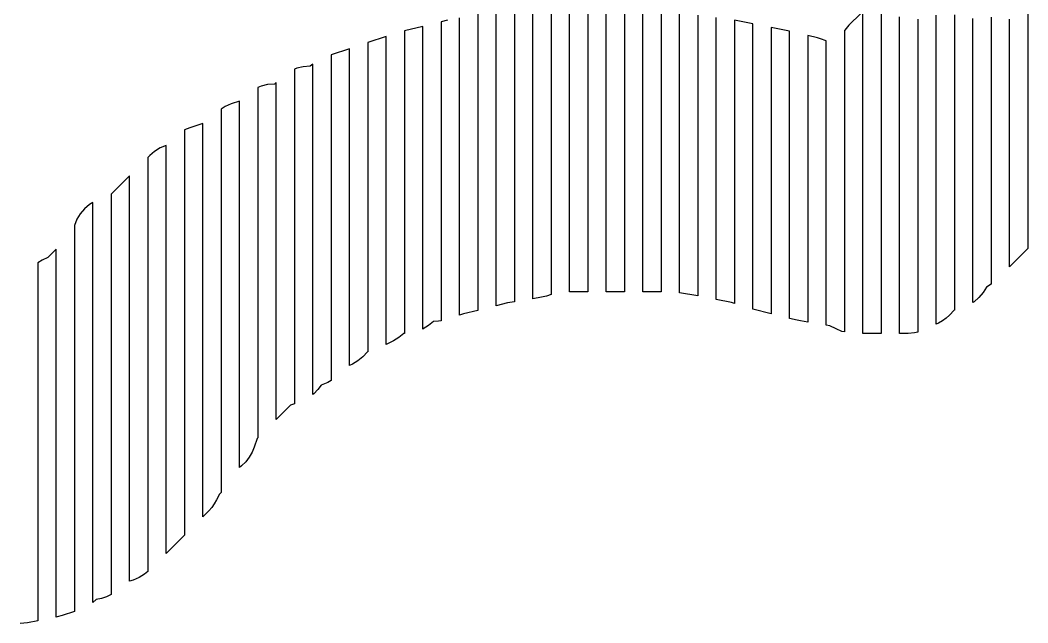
# Model space of a CAD drawing. Header units: millimetres. Extents: x -6 to 1890, y -8 to 898.
# Drawn here: x 289.8 to 509.6, y 363.3 to 494.8 of the extents above; entities that cross this region are included whole.
import ezdxf

# ---------------------------------------------------------------- set-up
doc = ezdxf.new("R2010")
doc.units = ezdxf.units.MM
doc.layers.add('PASSADAS_COMPLETAS', color=1, linetype='CONTINUOUS')
doc.layers.add('PECAS_2D', color=3, linetype='CONTINUOUS')

msp = doc.modelspace()

# ---------------------------------------------------------------- linework, layer by layer
at = {"layer": 'PASSADAS_COMPLETAS'}
for points in [[(397.578, 497.126), (397.578, 491.924), (397.578, 490.624), (397.578, 489.323), (397.578, 488.023), (397.578, 486.722), (397.578, 485.422), (397.578, 484.121), (397.578, 482.821), (397.578, 481.52), (397.578, 480.22), (397.578, 478.919), (397.578, 477.619), (397.578, 476.318), (397.578, 475.018), (397.578, 443.805), (397.578, 442.505), (397.578, 441.204), (397.578, 439.904), (397.578, 438.603), (397.578, 433.401), (396.099, 433.155), (393.578, 432.525), (393.578, 436.374), (393.578, 437.657), (393.578, 438.94), (393.578, 440.223), (393.578, 441.507), (393.578, 442.79), (393.578, 474.868), (393.578, 476.151), (393.578, 477.435), (393.578, 478.718), (393.578, 480.001), (393.578, 481.284), (393.578, 482.567), (393.578, 483.85), (393.578, 485.134), (393.578, 486.417), (393.578, 487.7), (393.578, 488.983), (393.578, 490.266), (393.578, 491.549), (393.578, 496.682)], [(405.578, 497.705), (405.578, 492.48), (405.578, 491.174), (405.578, 489.867), (405.578, 488.561), (405.578, 487.255), (405.578, 485.949), (405.578, 484.642), (405.578, 483.336), (405.578, 482.03), (405.578, 480.723), (405.578, 479.417), (405.578, 478.111), (405.578, 476.804), (405.578, 445.453), (405.578, 444.147), (405.578, 442.84), (405.578, 441.534), (405.578, 440.228), (405.578, 438.922), (405.578, 435.003), (404.601, 434.643), (403.496, 434.388), (401.578, 434.068), (401.578, 437.956), (401.578, 439.252), (401.578, 440.548), (401.578, 441.844), (401.578, 443.14), (401.578, 444.436), (401.578, 475.539), (401.578, 476.835), (401.578, 478.131), (401.578, 479.427), (401.578, 480.723), (401.578, 482.019), (401.578, 483.315), (401.578, 484.611), (401.578, 485.907), (401.578, 487.203), (401.578, 488.499), (401.578, 489.795), (401.578, 491.091), (401.578, 492.387), (401.578, 497.571)], [(413.578, 497.705), (413.578, 493.821), (413.578, 492.526), (413.578, 491.231), (413.578, 489.937), (413.578, 488.642), (413.578, 487.347), (413.578, 486.052), (413.578, 484.758), (413.578, 483.463), (413.578, 482.168), (413.578, 480.873), (413.578, 479.579), (413.578, 476.989), (413.578, 445.915), (413.578, 444.62), (413.578, 443.325), (413.578, 442.03), (413.578, 440.736), (413.578, 439.441), (413.578, 435.557), (409.578, 435.557), (409.578, 439.441), (409.578, 440.736), (409.578, 442.03), (409.578, 443.325), (409.578, 444.62), (409.578, 445.915), (409.578, 476.989), (409.578, 478.284), (409.578, 479.579), (409.578, 480.873), (409.578, 482.168), (409.578, 483.463), (409.578, 484.758), (409.578, 486.052), (409.578, 487.347), (409.578, 488.642), (409.578, 489.937), (409.578, 491.231), (409.578, 492.526), (409.578, 497.705)], [(421.578, 497.705), (421.578, 493.821), (421.578, 492.526), (421.578, 491.231), (421.578, 489.937), (421.578, 488.642), (421.578, 487.347), (421.578, 486.052), (421.578, 484.758), (421.578, 483.463), (421.578, 482.168), (421.578, 480.873), (421.578, 479.579), (421.578, 478.284), (421.578, 476.989), (421.578, 445.915), (421.578, 444.62), (421.578, 443.325), (421.578, 442.03), (421.578, 440.736), (421.578, 439.441), (421.578, 435.557), (417.578, 435.557), (417.578, 439.441), (417.578, 440.736), (417.578, 442.03), (417.578, 443.325), (417.578, 444.62), (417.578, 445.915), (417.578, 476.989), (417.578, 478.284), (417.578, 479.579), (417.578, 480.873), (417.578, 482.168), (417.578, 483.463), (417.578, 484.758), (417.578, 486.052), (417.578, 487.347), (417.578, 488.642), (417.578, 489.937), (417.578, 491.231), (417.578, 492.526), (417.578, 493.821), (417.578, 497.705)], [(429.578, 497.705), (429.578, 492.526), (429.578, 491.231), (429.578, 489.937), (429.578, 488.642), (429.578, 487.347), (429.578, 486.052), (429.578, 484.758), (429.578, 483.463), (429.578, 482.168), (429.578, 480.873), (429.578, 479.579), (429.578, 478.284), (429.578, 476.989), (429.578, 445.915), (429.578, 444.62), (429.578, 443.325), (429.578, 442.03), (429.578, 440.736), (429.578, 439.441), (429.578, 435.557), (425.578, 435.557), (425.578, 439.441), (425.578, 440.736), (425.578, 442.03), (425.578, 443.325), (425.578, 444.62), (425.578, 445.915), (425.578, 476.989), (425.578, 478.284), (425.578, 479.579), (425.578, 480.873), (425.578, 482.168), (425.578, 483.463), (425.578, 484.758), (425.578, 486.052), (425.578, 487.347), (425.578, 488.642), (425.578, 489.937), (425.578, 491.231), (425.578, 492.526), (425.578, 497.705)], [(437.578, 495.914), (437.578, 492.005), (437.578, 490.702), (437.578, 489.399), (437.578, 488.096), (437.578, 486.793), (437.578, 485.49), (437.578, 484.187), (437.578, 482.884), (437.578, 481.581), (437.578, 480.278), (437.578, 478.975), (437.578, 477.672), (437.578, 476.369), (437.578, 475.066), (437.578, 443.793), (437.578, 442.49), (437.578, 441.187), (437.578, 439.884), (437.578, 438.581), (437.578, 434.672), (433.578, 435.339), (433.578, 437.913), (433.578, 439.2), (433.578, 440.487), (433.578, 441.774), (433.578, 443.062), (433.578, 444.349), (433.578, 476.528), (433.578, 477.815), (433.578, 479.102), (433.578, 480.39), (433.578, 481.677), (433.578, 482.964), (433.578, 484.251), (433.578, 485.538), (433.578, 486.825), (433.578, 488.113), (433.578, 489.4), (433.578, 490.687), (433.578, 491.974), (433.578, 497.123)], [(477.578, 498.83), (477.578, 492.373), (477.578, 489.79), (477.578, 488.499), (477.578, 487.207), (477.578, 485.916), (477.578, 484.624), (477.578, 483.333), (477.578, 482.041), (477.578, 480.75), (477.578, 479.458), (477.578, 478.167), (477.578, 476.875), (477.578, 475.584), (477.578, 474.293), (477.578, 473.001), (477.578, 471.71), (477.578, 436.84), (477.578, 435.549), (477.578, 434.257), (477.578, 432.966), (477.578, 431.674), (477.578, 430.383), (477.578, 426.508), (473.578, 426.508), (473.578, 430.409), (473.578, 431.709), (473.578, 433.01), (473.578, 434.31), (473.578, 435.61), (473.578, 436.91), (473.578, 468.117), (473.578, 469.417), (473.578, 470.717), (473.578, 472.018), (473.578, 473.318), (473.578, 474.618), (473.578, 475.919), (473.578, 477.219), (473.578, 478.519), (473.578, 479.819), (473.578, 481.12), (473.578, 482.42), (473.578, 483.72), (473.578, 485.02), (473.578, 486.321), (473.578, 487.621), (473.578, 488.921), (473.578, 496.723)], [(509.578, 497.751), (509.578, 457.869), (509.578, 456.583), (509.578, 455.296), (509.578, 454.01), (509.578, 452.723), (509.578, 451.437), (509.578, 450.15), (509.578, 445.004), (505.578, 441.004), (505.578, 446.15), (505.578, 447.436), (505.578, 448.723), (505.578, 450.009), (505.578, 451.296), (505.578, 452.582), (505.578, 453.868), (505.578, 495.034)], [(382.989, 494.848), (381.578, 494.495), (381.578, 489.275), (381.578, 487.97), (381.578, 486.665), (381.578, 485.36), (381.578, 484.055), (381.578, 482.749), (381.578, 481.444), (381.578, 480.139), (381.578, 478.834), (381.578, 477.529), (381.578, 476.224), (381.578, 474.919), (381.578, 473.614), (381.578, 472.308), (381.578, 440.986), (381.578, 439.681), (381.578, 438.375), (381.578, 437.07), (381.578, 435.765), (381.578, 434.46), (381.578, 433.155), (381.578, 429.24), (380.999, 429.146), (379.917, 429.093), (378.852, 428.203), (377.641, 427.473), (377.578, 427.448), (377.578, 432.628), (377.578, 433.923), (377.578, 435.218), (377.578, 436.513), (377.578, 437.808), (377.578, 439.103), (377.578, 470.184), (377.578, 471.479), (377.578, 472.775), (377.578, 474.07), (377.578, 475.365), (377.578, 476.66), (377.578, 477.955), (377.578, 479.25), (377.578, 480.545), (377.578, 481.84), (377.578, 483.135), (377.578, 484.43), (377.578, 485.725), (377.578, 487.02), (377.578, 488.315), (377.578, 493.495), (373.578, 492.495), (373.578, 487.32), (373.578, 486.026), (373.578, 484.732), (373.578, 483.439), (373.578, 482.145), (373.578, 480.851), (373.578, 479.557), (373.578, 478.263), (373.578, 476.969), (373.578, 475.676), (373.578, 474.382), (373.578, 473.088), (373.578, 471.794), (373.578, 470.5), (373.578, 436.86), (373.578, 435.566), (373.578, 434.272), (373.578, 432.979), (373.578, 431.685), (373.578, 430.391), (373.578, 426.509), (373.453, 426.508), (372.374, 425.608), (371.17, 424.884), (369.578, 424.088), (369.578, 429.256), (369.578, 430.548), (369.578, 431.839), (369.578, 433.131), (369.578, 434.423), (369.578, 435.715), (369.578, 469.305), (369.578, 470.597), (369.578, 471.889), (369.578, 473.181), (369.578, 474.473), (369.578, 475.765), (369.578, 477.057), (369.578, 478.349), (369.578, 479.641), (369.578, 480.932), (369.578, 482.224), (369.578, 483.516), (369.578, 484.808), (369.578, 486.1), (369.578, 491.268), (365.578, 489.935), (365.578, 484.747), (365.578, 483.45), (365.578, 482.153), (365.578, 480.856), (365.578, 479.559), (365.578, 478.262), (365.578, 476.965), (365.578, 475.668), (365.578, 474.371), (365.578, 473.074), (365.578, 471.777), (365.578, 470.48), (365.578, 469.183), (365.578, 467.886), (365.578, 466.589), (365.578, 434.165), (365.578, 432.868), (365.578, 431.571), (365.578, 430.274), (365.578, 428.977), (365.578, 427.68), (365.578, 426.383), (365.578, 422.493), (365.553, 422.484), (364.486, 421.418), (363.421, 420.506), (362.221, 419.764), (361.578, 419.493), (361.578, 424.709), (361.578, 426.013), (361.578, 427.317), (361.578, 428.62), (361.578, 429.924), (361.578, 431.228), (361.578, 465.13), (361.578, 466.434), (361.578, 467.738), (361.578, 469.042), (361.578, 470.346), (361.578, 471.65), (361.578, 472.954), (361.578, 474.258), (361.578, 475.562), (361.578, 476.866), (361.578, 478.17), (361.578, 479.474), (361.578, 480.778), (361.578, 482.082), (361.578, 483.385), (361.578, 488.601), (357.578, 487.268), (357.578, 482.1), (357.578, 480.807), (357.578, 479.515), (357.578, 478.223), (357.578, 476.931), (357.578, 475.639), (357.578, 474.347), (357.578, 473.055), (357.578, 471.763), (357.578, 470.471), (357.578, 469.179), (357.578, 467.887), (357.578, 466.595), (357.578, 465.303), (357.578, 464.011), (357.578, 429.125), (357.578, 427.833), (357.578, 426.54), (357.578, 425.248), (357.578, 423.956), (357.578, 422.664), (357.578, 416.204), (356.898, 415.809), (355.759, 415.342), (355.394, 415.22), (354.665, 414.228), (353.796, 413.331), (353.578, 413.16), (353.578, 419.599), (353.578, 420.887), (353.578, 422.174), (353.578, 423.462), (353.578, 424.75), (353.578, 426.037), (353.578, 462.093), (353.578, 463.381), (353.578, 464.668), (353.578, 465.956), (353.578, 467.244), (353.578, 468.532), (353.578, 469.819), (353.578, 471.107), (353.578, 472.395), (353.578, 473.682), (353.578, 474.97), (353.578, 476.258), (353.578, 477.545), (353.578, 478.833), (353.578, 480.121), (353.578, 485.272), (352.991, 484.779), (351.475, 484.67), (350.078, 484.337), (349.578, 484.13), (349.578, 478.915), (349.578, 477.611), (349.578, 476.308), (349.578, 475.004), (349.578, 473.701), (349.578, 472.397), (349.578, 471.093), (349.578, 469.79), (349.578, 468.486), (349.578, 467.183), (349.578, 465.879), (349.578, 464.575), (349.578, 463.272), (349.578, 461.968), (349.578, 460.664), (349.578, 424.163), (349.578, 422.86), (349.578, 421.556), (349.578, 420.252), (349.578, 418.949), (349.578, 417.645), (349.578, 416.342), (349.578, 411.127), (348.749, 410.851), (345.578, 407.68), (345.578, 412.842), (345.578, 414.133), (345.578, 415.424), (345.578, 416.714), (345.578, 418.005), (345.578, 419.296), (345.578, 420.586), (345.578, 459.305), (345.578, 460.595), (345.578, 461.886), (345.578, 463.177), (345.578, 464.467), (345.578, 465.758), (345.578, 467.048), (345.578, 468.339), (345.578, 469.63), (345.578, 470.92), (345.578, 472.211), (345.578, 473.502), (345.578, 474.792), (345.578, 476.083), (345.578, 481.245), (345.234, 480.901), (343.72, 480.792), (342.322, 480.459), (341.578, 480.151), (341.578, 474.966), (341.578, 473.67), (341.578, 472.374), (341.578, 471.078), (341.578, 469.782), (341.578, 468.486), (341.578, 467.189), (341.578, 465.893), (341.578, 464.597), (341.578, 463.301), (341.578, 462.005), (341.578, 460.709), (341.578, 459.413), (341.578, 458.117), (341.578, 456.821), (341.578, 455.524), (341.578, 416.641), (341.578, 415.345), (341.578, 414.049), (341.578, 412.753), (341.578, 411.457), (341.578, 410.161), (341.578, 408.864), (341.578, 403.68), (341.446, 403.548), (340.832, 401.708), (340.365, 400.569), (339.738, 399.489), (338.966, 398.5), (338.069, 397.631), (337.578, 397.271), (337.578, 405.002), (337.578, 406.29), (337.578, 407.579), (337.578, 408.867), (337.578, 410.155), (337.578, 411.444), (337.578, 412.732), (337.578, 452.674), (337.578, 453.962), (337.578, 455.251), (337.578, 456.539), (337.578, 457.828), (337.578, 459.116), (337.578, 460.405), (337.578, 461.693), (337.578, 462.981), (337.578, 464.27), (337.578, 465.558), (337.578, 466.847), (337.578, 468.135), (337.578, 469.424), (337.578, 470.712), (337.578, 472), (337.578, 477.154), (335.785, 476.557), (334.493, 476.012), (333.578, 475.447), (333.578, 470.299), (333.578, 469.012), (333.578, 467.726), (333.578, 466.439), (333.578, 465.152), (333.578, 463.865), (333.578, 462.578), (333.578, 461.291), (333.578, 460.005), (333.578, 458.718), (333.578, 457.431), (333.578, 456.144), (333.578, 454.857), (333.578, 453.57), (333.578, 452.284), (333.578, 450.997), (333.578, 449.71), (333.578, 407.244), (333.578, 405.957), (333.578, 404.671), (333.578, 403.384), (333.578, 402.097), (333.578, 400.81), (333.578, 399.523), (333.578, 391.802), (333.215, 391.439), (332.583, 390.175), (332.101, 389.328), (331.53, 388.535), (330.878, 387.81), (329.578, 386.51), (329.578, 394.312), (329.578, 395.612), (329.578, 396.912), (329.578, 398.213), (329.578, 399.513), (329.578, 400.814), (329.578, 402.114), (329.578, 447.626), (329.578, 448.927), (329.578, 450.227), (329.578, 451.527), (329.578, 452.828), (329.578, 454.128), (329.578, 455.429), (329.578, 456.729), (329.578, 458.029), (329.578, 459.33), (329.578, 460.63), (329.578, 461.93), (329.578, 463.231), (329.578, 464.531), (329.578, 465.831), (329.578, 467.132), (329.578, 472.333), (326.737, 471.386), (325.578, 470.907), (325.578, 464.407), (325.578, 463.107), (325.578, 461.807), (325.578, 460.508), (325.578, 459.208), (325.578, 457.908), (325.578, 456.608), (325.578, 455.308), (325.578, 454.008), (325.578, 452.708), (325.578, 451.408), (325.578, 450.108), (325.578, 448.808), (325.578, 447.508), (325.578, 446.208), (325.578, 444.908), (325.578, 398.109), (325.578, 396.809), (325.578, 395.509), (325.578, 394.209), (325.578, 392.909), (325.578, 391.609), (325.578, 390.309), (325.578, 389.009), (325.578, 382.51), (321.578, 378.51), (321.578, 384.959), (321.578, 386.249), (321.578, 387.539), (321.578, 388.829), (321.578, 390.119), (321.578, 391.409), (321.578, 392.698), (321.578, 440.424), (321.578, 441.714), (321.578, 443.004), (321.578, 444.294), (321.578, 445.584), (321.578, 446.874), (321.578, 448.164), (321.578, 449.454), (321.578, 450.744), (321.578, 452.033), (321.578, 453.323), (321.578, 454.613), (321.578, 455.903), (321.578, 457.193), (321.578, 458.483), (321.578, 459.773), (321.578, 461.063), (321.578, 462.353), (321.578, 467.512), (320.274, 466.964), (319.074, 466.222), (318.009, 465.31), (317.578, 464.879), (317.578, 458.428), (317.578, 457.137), (317.578, 455.847), (317.578, 454.557), (317.578, 453.267), (317.578, 451.977), (317.578, 450.686), (317.578, 449.396), (317.578, 448.106), (317.578, 446.816), (317.578, 445.525), (317.578, 444.235), (317.578, 442.945), (317.578, 441.655), (317.578, 440.365), (317.578, 439.074), (317.578, 437.784), (317.578, 388.756), (317.578, 387.465), (317.578, 386.175), (317.578, 384.885), (317.578, 383.595), (317.578, 382.305), (317.578, 381.014), (317.578, 374.563), (316.887, 373.972), (315.687, 373.23), (314.395, 372.686), (313.578, 372.413), (313.578, 377.617), (313.578, 378.918), (313.578, 380.219), (313.578, 381.52), (313.578, 382.821), (313.578, 384.122), (313.578, 385.423), (313.578, 433.559), (313.578, 434.859), (313.578, 436.16), (313.578, 437.461), (313.578, 438.762), (313.578, 440.063), (313.578, 441.364), (313.578, 442.665), (313.578, 443.966), (313.578, 445.267), (313.578, 446.568), (313.578, 447.869), (313.578, 449.17), (313.578, 450.471), (313.578, 451.772), (313.578, 453.073), (313.578, 454.374), (313.578, 455.675), (313.578, 460.879), (309.578, 456.879), (309.578, 451.665), (309.578, 450.362), (309.578, 449.058), (309.578, 447.755), (309.578, 446.451), (309.578, 445.148), (309.578, 443.845), (309.578, 442.541), (309.578, 441.238), (309.578, 439.934), (309.578, 438.631), (309.578, 437.327), (309.578, 436.024), (309.578, 434.721), (309.578, 433.417), (309.578, 432.114), (309.578, 430.81), (309.578, 382.584), (309.578, 381.28), (309.578, 379.977), (309.578, 378.673), (309.578, 377.37), (309.578, 376.067), (309.578, 374.763), (309.578, 369.549), (308.581, 369.052), (307.467, 368.666), (306.319, 368.421), (305.578, 367.786), (305.578, 372.995), (305.578, 374.297), (305.578, 375.6), (305.578, 376.902), (305.578, 378.204), (305.578, 379.506), (305.578, 425.084), (305.578, 426.386), (305.578, 427.688), (305.578, 428.99), (305.578, 430.293), (305.578, 431.595), (305.578, 432.897), (305.578, 434.199), (305.578, 435.502), (305.578, 436.804), (305.578, 438.106), (305.578, 439.408), (305.578, 440.71), (305.578, 442.013), (305.578, 443.315), (305.578, 444.617), (305.578, 445.919), (305.578, 447.221), (305.578, 448.524), (305.578, 455.035), (304.876, 454.604), (303.79, 453.676), (302.863, 452.591), (302.125, 451.389), (301.578, 450.077), (301.578, 443.596), (301.578, 442.3), (301.578, 441.004), (301.578, 439.708), (301.578, 438.412), (301.578, 437.116), (301.578, 435.82), (301.578, 434.523), (301.578, 433.227), (301.578, 431.931), (301.578, 430.635), (301.578, 429.339), (301.578, 428.043), (301.578, 426.747), (301.578, 425.45), (301.578, 424.154), (301.578, 422.858), (301.578, 421.562), (301.578, 420.266), (301.578, 377.493), (301.578, 376.197), (301.578, 374.901), (301.578, 373.605), (301.578, 372.309), (301.578, 371.012), (301.578, 365.828), (298.884, 364.93), (297.791, 364.64), (297.578, 364.597), (297.578, 368.482), (297.578, 369.777), (297.578, 371.071), (297.578, 372.366), (297.578, 373.661), (297.578, 374.956), (297.578, 389.2), (297.578, 413.802), (297.578, 417.687), (297.578, 418.981), (297.578, 420.276), (297.578, 421.571), (297.578, 422.866), (297.578, 424.161), (297.578, 425.456), (297.578, 426.751), (297.578, 428.046), (297.578, 429.34), (297.578, 430.635), (297.578, 431.93), (297.578, 433.225), (297.578, 434.52), (297.578, 435.815), (297.578, 437.11), (297.578, 438.404), (297.578, 439.699), (297.578, 444.879), (295.786, 443.087), (294.522, 442.455), (293.578, 441.901), (293.578, 434.09), (293.578, 432.788), (293.578, 431.487), (293.578, 430.185), (293.578, 428.883), (293.578, 427.582), (293.578, 426.28), (293.578, 424.978), (293.578, 423.676), (293.578, 422.375), (293.578, 421.073), (293.578, 419.771), (293.578, 418.469), (293.578, 417.168), (293.578, 415.866), (293.578, 414.564), (293.578, 413.263), (293.578, 410.659), (293.578, 409.357), (293.578, 408.056), (293.578, 374.211), (293.578, 372.909), (293.578, 371.607), (293.578, 370.306), (293.578, 369.004), (293.578, 367.702), (293.578, 363.797), (291.328, 363.347), (289.75, 363.173)], [(389.578, 496.177), (389.578, 491.004), (389.578, 489.711), (389.578, 488.418), (389.578, 487.125), (389.578, 485.832), (389.578, 484.539), (389.578, 483.246), (389.578, 481.953), (389.578, 480.66), (389.578, 479.367), (389.578, 478.074), (389.578, 476.781), (389.578, 475.488), (389.578, 474.195), (389.578, 443.162), (389.578, 441.869), (389.578, 440.576), (389.578, 439.283), (389.578, 437.99), (389.578, 436.697), (389.578, 435.404), (389.578, 431.525), (386.45, 430.743), (385.578, 430.452), (385.578, 435.646), (385.578, 436.944), (385.578, 438.243), (385.578, 439.541), (385.578, 440.84), (385.578, 443.437), (385.578, 473.302), (385.578, 474.601), (385.578, 475.899), (385.578, 477.198), (385.578, 478.496), (385.578, 479.795), (385.578, 481.093), (385.578, 482.392), (385.578, 483.69), (385.578, 484.989), (385.578, 486.287), (385.578, 487.586), (385.578, 488.884), (385.578, 490.183), (385.578, 495.377)], [(473.122, 496.333), (470.537, 493.747), (469.625, 492.682), (469.578, 492.606), (469.578, 484.866), (469.578, 483.576), (469.578, 482.286), (469.578, 480.995), (469.578, 479.705), (469.578, 478.415), (469.578, 477.125), (469.578, 475.835), (469.578, 474.545), (469.578, 473.255), (469.578, 471.965), (469.578, 470.675), (469.578, 469.385), (469.578, 435.842), (469.578, 434.552), (469.578, 433.262), (469.578, 431.972), (469.578, 430.681), (469.578, 426.811), (469.03, 426.94), (467.732, 427.469), (466.37, 428.15), (465.578, 428.282), (465.578, 432.162), (465.578, 433.455), (465.578, 434.748), (465.578, 436.042), (465.578, 437.335), (465.578, 470.962), (465.578, 472.255), (465.578, 473.549), (465.578, 474.842), (465.578, 476.135), (465.578, 477.429), (465.578, 478.722), (465.578, 480.015), (465.578, 481.309), (465.578, 482.602), (465.578, 483.895), (465.578, 485.189), (465.578, 486.482), (465.578, 490.362), (464.338, 490.775), (463.668, 490.971), (461.578, 491.493), (461.578, 487.584), (461.578, 486.281), (461.578, 484.978), (461.578, 483.675), (461.578, 482.372), (461.578, 481.069), (461.578, 479.766), (461.578, 478.463), (461.578, 477.16), (461.578, 475.857), (461.578, 474.554), (461.578, 473.251), (461.578, 471.948), (461.578, 439.372), (461.578, 438.069), (461.578, 436.766), (461.578, 435.463), (461.578, 434.16), (461.578, 432.857), (461.578, 431.554), (461.578, 428.948), (459.964, 429.217), (459.253, 429.365), (457.578, 429.784), (457.578, 433.701), (457.578, 435.007), (457.578, 436.313), (457.578, 437.618), (457.578, 438.924), (457.578, 472.872), (457.578, 474.178), (457.578, 475.483), (457.578, 476.789), (457.578, 478.095), (457.578, 479.4), (457.578, 480.706), (457.578, 482.012), (457.578, 483.318), (457.578, 484.623), (457.578, 485.929), (457.578, 487.235), (457.578, 488.54), (457.578, 492.457), (453.578, 493.257), (453.578, 489.353), (453.578, 488.051), (453.578, 486.75), (453.578, 485.448), (453.578, 484.147), (453.578, 482.845), (453.578, 481.544), (453.578, 480.242), (453.578, 478.941), (453.578, 477.639), (453.578, 476.338), (453.578, 475.036), (453.578, 473.735), (453.578, 472.433), (453.578, 441.196), (453.578, 439.895), (453.578, 438.593), (453.578, 437.292), (453.578, 435.99), (453.578, 434.689), (453.578, 430.784), (449.578, 431.784), (449.578, 434.379), (449.578, 435.676), (449.578, 436.973), (449.578, 438.271), (449.578, 439.568), (449.578, 440.866), (449.578, 442.163), (449.578, 474.597), (449.578, 475.894), (449.578, 477.192), (449.578, 478.489), (449.578, 479.786), (449.578, 481.084), (449.578, 482.381), (449.578, 483.679), (449.578, 484.976), (449.578, 486.273), (449.578, 487.571), (449.578, 488.868), (449.578, 490.165), (449.578, 494.057), (445.578, 494.857), (445.578, 490.993), (445.578, 489.705), (445.578, 488.417), (445.578, 487.129), (445.578, 485.841), (445.578, 484.553), (445.578, 483.266), (445.578, 481.978), (445.578, 480.69), (445.578, 479.402), (445.578, 478.114), (445.578, 476.826), (445.578, 474.25), (445.578, 443.338), (445.578, 442.05), (445.578, 440.762), (445.578, 439.474), (445.578, 438.186), (445.578, 436.898), (445.578, 435.61), (445.578, 433.034), (444.902, 433.259), (441.578, 433.924), (441.578, 436.486), (441.578, 437.767), (441.578, 439.048), (441.578, 440.329), (441.578, 441.61), (441.578, 442.891), (441.578, 476.198), (441.578, 477.479), (441.578, 478.76), (441.578, 480.042), (441.578, 481.323), (441.578, 482.604), (441.578, 483.885), (441.578, 485.166), (441.578, 486.447), (441.578, 487.728), (441.578, 489.009), (441.578, 490.29), (441.578, 491.571), (441.578, 495.414)], [(485.578, 495.069), (485.578, 493.781), (485.578, 492.493), (485.578, 491.204), (485.578, 489.916), (485.578, 488.628), (485.578, 487.34), (485.578, 486.051), (485.578, 484.763), (485.578, 483.475), (485.578, 482.187), (485.578, 480.898), (485.578, 479.61), (485.578, 478.322), (485.578, 438.386), (485.578, 437.098), (485.578, 435.81), (485.578, 434.522), (485.578, 433.233), (485.578, 431.945), (485.578, 426.792), (484.833, 426.616), (483.435, 426.508), (481.578, 426.508), (481.578, 430.418), (481.578, 431.721), (481.578, 433.024), (481.578, 434.327), (481.578, 435.63), (481.578, 436.934), (481.578, 477.332), (481.578, 478.635), (481.578, 479.938), (481.578, 481.241), (481.578, 482.544), (481.578, 483.847), (481.578, 485.151), (481.578, 486.454), (481.578, 487.757), (481.578, 489.06), (481.578, 490.363), (481.578, 491.666), (481.578, 492.97), (481.578, 494.273), (481.578, 495.576)], [(493.578, 496), (493.578, 494.711), (493.578, 493.422), (493.578, 492.133), (493.578, 490.844), (493.578, 489.555), (493.578, 488.266), (493.578, 486.977), (493.578, 485.688), (493.578, 443.152), (493.578, 441.863), (493.578, 440.574), (493.578, 439.285), (493.578, 437.996), (493.578, 436.707), (493.578, 435.418), (493.578, 431.551), (493.521, 431.532), (492.455, 430.466), (491.73, 429.815), (490.937, 429.243), (490.09, 428.762), (489.578, 428.506), (489.578, 433.693), (489.578, 434.99), (489.578, 436.287), (489.578, 437.584), (489.578, 438.88), (489.578, 440.177), (489.578, 481.677), (489.578, 482.973), (489.578, 484.27), (489.578, 485.567), (489.578, 486.864), (489.578, 488.161), (489.578, 489.458), (489.578, 490.754), (489.578, 492.051), (489.578, 493.348), (489.578, 494.645), (489.578, 495.942)], [(501.578, 495.5), (501.578, 494.205), (501.578, 492.909), (501.578, 450.168), (501.578, 448.873), (501.578, 447.577), (501.578, 446.282), (501.578, 444.987), (501.578, 443.692), (501.578, 442.397), (501.578, 437.216), (500.558, 436.582), (499.828, 435.407), (498.912, 434.338), (497.835, 433.419), (497.578, 433.261), (497.578, 438.422), (497.578, 439.712), (497.578, 441.002), (497.578, 442.292), (497.578, 443.583), (497.578, 444.873), (497.578, 446.163), (497.578, 488.741), (497.578, 490.031), (497.578, 491.321), (497.578, 492.611), (497.578, 493.902), (497.578, 495.192)]]:
    msp.add_lwpolyline(points, dxfattribs=at)
at = {"layer": 'PECAS_2D'}
for points in [[(397.578, 497.126), (397.578, 491.924), (397.578, 490.624), (397.578, 489.323), (397.578, 488.023), (397.578, 486.722), (397.578, 485.422), (397.578, 484.121), (397.578, 482.821), (397.578, 481.52), (397.578, 480.22), (397.578, 478.919), (397.578, 477.619), (397.578, 476.318), (397.578, 475.018), (397.578, 443.805), (397.578, 442.505), (397.578, 441.204), (397.578, 439.904), (397.578, 438.603), (397.578, 433.401), (396.099, 433.155), (393.578, 432.525), (393.578, 436.374), (393.578, 437.657), (393.578, 438.94), (393.578, 440.223), (393.578, 441.507), (393.578, 442.79), (393.578, 474.868), (393.578, 476.151), (393.578, 477.435), (393.578, 478.718), (393.578, 480.001), (393.578, 481.284), (393.578, 482.567), (393.578, 483.85), (393.578, 485.134), (393.578, 486.417), (393.578, 487.7), (393.578, 488.983), (393.578, 490.266), (393.578, 491.549), (393.578, 496.682)], [(405.578, 497.705), (405.578, 492.48), (405.578, 491.174), (405.578, 489.867), (405.578, 488.561), (405.578, 487.255), (405.578, 485.949), (405.578, 484.642), (405.578, 483.336), (405.578, 482.03), (405.578, 480.723), (405.578, 479.417), (405.578, 478.111), (405.578, 476.804), (405.578, 445.453), (405.578, 444.147), (405.578, 442.84), (405.578, 441.534), (405.578, 440.228), (405.578, 438.922), (405.578, 435.003), (404.601, 434.643), (403.496, 434.388), (401.578, 434.068), (401.578, 437.956), (401.578, 439.252), (401.578, 440.548), (401.578, 441.844), (401.578, 443.14), (401.578, 444.436), (401.578, 475.539), (401.578, 476.835), (401.578, 478.131), (401.578, 479.427), (401.578, 480.723), (401.578, 482.019), (401.578, 483.315), (401.578, 484.611), (401.578, 485.907), (401.578, 487.203), (401.578, 488.499), (401.578, 489.795), (401.578, 491.091), (401.578, 492.387), (401.578, 497.571)], [(413.578, 497.705), (413.578, 493.821), (413.578, 492.526), (413.578, 491.231), (413.578, 489.937), (413.578, 488.642), (413.578, 487.347), (413.578, 486.052), (413.578, 484.758), (413.578, 483.463), (413.578, 482.168), (413.578, 480.873), (413.578, 479.579), (413.578, 476.989), (413.578, 445.915), (413.578, 444.62), (413.578, 443.325), (413.578, 442.03), (413.578, 440.736), (413.578, 439.441), (413.578, 435.557), (409.578, 435.557), (409.578, 439.441), (409.578, 440.736), (409.578, 442.03), (409.578, 443.325), (409.578, 444.62), (409.578, 445.915), (409.578, 476.989), (409.578, 478.284), (409.578, 479.579), (409.578, 480.873), (409.578, 482.168), (409.578, 483.463), (409.578, 484.758), (409.578, 486.052), (409.578, 487.347), (409.578, 488.642), (409.578, 489.937), (409.578, 491.231), (409.578, 492.526), (409.578, 497.705)], [(421.578, 497.705), (421.578, 493.821), (421.578, 492.526), (421.578, 491.231), (421.578, 489.937), (421.578, 488.642), (421.578, 487.347), (421.578, 486.052), (421.578, 484.758), (421.578, 483.463), (421.578, 482.168), (421.578, 480.873), (421.578, 479.579), (421.578, 478.284), (421.578, 476.989), (421.578, 445.915), (421.578, 444.62), (421.578, 443.325), (421.578, 442.03), (421.578, 440.736), (421.578, 439.441), (421.578, 435.557), (417.578, 435.557), (417.578, 439.441), (417.578, 440.736), (417.578, 442.03), (417.578, 443.325), (417.578, 444.62), (417.578, 445.915), (417.578, 476.989), (417.578, 478.284), (417.578, 479.579), (417.578, 480.873), (417.578, 482.168), (417.578, 483.463), (417.578, 484.758), (417.578, 486.052), (417.578, 487.347), (417.578, 488.642), (417.578, 489.937), (417.578, 491.231), (417.578, 492.526), (417.578, 493.821), (417.578, 497.705)], [(429.578, 497.705), (429.578, 492.526), (429.578, 491.231), (429.578, 489.937), (429.578, 488.642), (429.578, 487.347), (429.578, 486.052), (429.578, 484.758), (429.578, 483.463), (429.578, 482.168), (429.578, 480.873), (429.578, 479.579), (429.578, 478.284), (429.578, 476.989), (429.578, 445.915), (429.578, 444.62), (429.578, 443.325), (429.578, 442.03), (429.578, 440.736), (429.578, 439.441), (429.578, 435.557), (425.578, 435.557), (425.578, 439.441), (425.578, 440.736), (425.578, 442.03), (425.578, 443.325), (425.578, 444.62), (425.578, 445.915), (425.578, 476.989), (425.578, 478.284), (425.578, 479.579), (425.578, 480.873), (425.578, 482.168), (425.578, 483.463), (425.578, 484.758), (425.578, 486.052), (425.578, 487.347), (425.578, 488.642), (425.578, 489.937), (425.578, 491.231), (425.578, 492.526), (425.578, 497.705)], [(437.578, 495.914), (437.578, 492.005), (437.578, 490.702), (437.578, 489.399), (437.578, 488.096), (437.578, 486.793), (437.578, 485.49), (437.578, 484.187), (437.578, 482.884), (437.578, 481.581), (437.578, 480.278), (437.578, 478.975), (437.578, 477.672), (437.578, 476.369), (437.578, 475.066), (437.578, 443.793), (437.578, 442.49), (437.578, 441.187), (437.578, 439.884), (437.578, 438.581), (437.578, 434.672), (433.578, 435.339), (433.578, 437.913), (433.578, 439.2), (433.578, 440.487), (433.578, 441.774), (433.578, 443.062), (433.578, 444.349), (433.578, 476.528), (433.578, 477.815), (433.578, 479.102), (433.578, 480.39), (433.578, 481.677), (433.578, 482.964), (433.578, 484.251), (433.578, 485.538), (433.578, 486.825), (433.578, 488.113), (433.578, 489.4), (433.578, 490.687), (433.578, 491.974), (433.578, 497.123)], [(477.578, 498.83), (477.578, 492.373), (477.578, 489.79), (477.578, 488.499), (477.578, 487.207), (477.578, 485.916), (477.578, 484.624), (477.578, 483.333), (477.578, 482.041), (477.578, 480.75), (477.578, 479.458), (477.578, 478.167), (477.578, 476.875), (477.578, 475.584), (477.578, 474.293), (477.578, 473.001), (477.578, 471.71), (477.578, 436.84), (477.578, 435.549), (477.578, 434.257), (477.578, 432.966), (477.578, 431.674), (477.578, 430.383), (477.578, 426.508), (473.578, 426.508), (473.578, 430.409), (473.578, 431.709), (473.578, 433.01), (473.578, 434.31), (473.578, 435.61), (473.578, 436.91), (473.578, 468.117), (473.578, 469.417), (473.578, 470.717), (473.578, 472.018), (473.578, 473.318), (473.578, 474.618), (473.578, 475.919), (473.578, 477.219), (473.578, 478.519), (473.578, 479.819), (473.578, 481.12), (473.578, 482.42), (473.578, 483.72), (473.578, 485.02), (473.578, 486.321), (473.578, 487.621), (473.578, 488.921), (473.578, 496.723)], [(509.578, 497.751), (509.578, 457.869), (509.578, 456.583), (509.578, 455.296), (509.578, 454.01), (509.578, 452.723), (509.578, 451.437), (509.578, 450.15), (509.578, 445.004), (505.578, 441.004), (505.578, 446.15), (505.578, 447.436), (505.578, 448.723), (505.578, 450.009), (505.578, 451.296), (505.578, 452.582), (505.578, 453.868), (505.578, 495.034)], [(382.989, 494.848), (381.578, 494.495), (381.578, 489.275), (381.578, 487.97), (381.578, 486.665), (381.578, 485.36), (381.578, 484.055), (381.578, 482.749), (381.578, 481.444), (381.578, 480.139), (381.578, 478.834), (381.578, 477.529), (381.578, 476.224), (381.578, 474.919), (381.578, 473.614), (381.578, 472.308), (381.578, 440.986), (381.578, 439.681), (381.578, 438.375), (381.578, 437.07), (381.578, 435.765), (381.578, 434.46), (381.578, 433.155), (381.578, 429.24), (380.999, 429.146), (379.917, 429.093), (378.852, 428.203), (377.641, 427.473), (377.578, 427.448), (377.578, 432.628), (377.578, 433.923), (377.578, 435.218), (377.578, 436.513), (377.578, 437.808), (377.578, 439.103), (377.578, 470.184), (377.578, 471.479), (377.578, 472.775), (377.578, 474.07), (377.578, 475.365), (377.578, 476.66), (377.578, 477.955), (377.578, 479.25), (377.578, 480.545), (377.578, 481.84), (377.578, 483.135), (377.578, 484.43), (377.578, 485.725), (377.578, 487.02), (377.578, 488.315), (377.578, 493.495), (373.578, 492.495), (373.578, 487.32), (373.578, 486.026), (373.578, 484.732), (373.578, 483.439), (373.578, 482.145), (373.578, 480.851), (373.578, 479.557), (373.578, 478.263), (373.578, 476.969), (373.578, 475.676), (373.578, 474.382), (373.578, 473.088), (373.578, 471.794), (373.578, 470.5), (373.578, 436.86), (373.578, 435.566), (373.578, 434.272), (373.578, 432.979), (373.578, 431.685), (373.578, 430.391), (373.578, 426.509), (373.453, 426.508), (372.374, 425.608), (371.17, 424.884), (369.578, 424.088), (369.578, 429.256), (369.578, 430.548), (369.578, 431.839), (369.578, 433.131), (369.578, 434.423), (369.578, 435.715), (369.578, 469.305), (369.578, 470.597), (369.578, 471.889), (369.578, 473.181), (369.578, 474.473), (369.578, 475.765), (369.578, 477.057), (369.578, 478.349), (369.578, 479.641), (369.578, 480.932), (369.578, 482.224), (369.578, 483.516), (369.578, 484.808), (369.578, 486.1), (369.578, 491.268), (365.578, 489.935), (365.578, 484.747), (365.578, 483.45), (365.578, 482.153), (365.578, 480.856), (365.578, 479.559), (365.578, 478.262), (365.578, 476.965), (365.578, 475.668), (365.578, 474.371), (365.578, 473.074), (365.578, 471.777), (365.578, 470.48), (365.578, 469.183), (365.578, 467.886), (365.578, 466.589), (365.578, 434.165), (365.578, 432.868), (365.578, 431.571), (365.578, 430.274), (365.578, 428.977), (365.578, 427.68), (365.578, 426.383), (365.578, 422.493), (365.553, 422.484), (364.486, 421.418), (363.421, 420.506), (362.221, 419.764), (361.578, 419.493), (361.578, 424.709), (361.578, 426.013), (361.578, 427.317), (361.578, 428.62), (361.578, 429.924), (361.578, 431.228), (361.578, 465.13), (361.578, 466.434), (361.578, 467.738), (361.578, 469.042), (361.578, 470.346), (361.578, 471.65), (361.578, 472.954), (361.578, 474.258), (361.578, 475.562), (361.578, 476.866), (361.578, 478.17), (361.578, 479.474), (361.578, 480.778), (361.578, 482.082), (361.578, 483.385), (361.578, 488.601), (357.578, 487.268), (357.578, 482.1), (357.578, 480.807), (357.578, 479.515), (357.578, 478.223), (357.578, 476.931), (357.578, 475.639), (357.578, 474.347), (357.578, 473.055), (357.578, 471.763), (357.578, 470.471), (357.578, 469.179), (357.578, 467.887), (357.578, 466.595), (357.578, 465.303), (357.578, 464.011), (357.578, 429.125), (357.578, 427.833), (357.578, 426.54), (357.578, 425.248), (357.578, 423.956), (357.578, 422.664), (357.578, 416.204), (356.898, 415.809), (355.759, 415.342), (355.394, 415.22), (354.665, 414.228), (353.796, 413.331), (353.578, 413.16), (353.578, 419.599), (353.578, 420.887), (353.578, 422.174), (353.578, 423.462), (353.578, 424.75), (353.578, 426.037), (353.578, 462.093), (353.578, 463.381), (353.578, 464.668), (353.578, 465.956), (353.578, 467.244), (353.578, 468.532), (353.578, 469.819), (353.578, 471.107), (353.578, 472.395), (353.578, 473.682), (353.578, 474.97), (353.578, 476.258), (353.578, 477.545), (353.578, 478.833), (353.578, 480.121), (353.578, 485.272), (352.991, 484.779), (351.475, 484.67), (350.078, 484.337), (349.578, 484.13), (349.578, 478.915), (349.578, 477.611), (349.578, 476.308), (349.578, 475.004), (349.578, 473.701), (349.578, 472.397), (349.578, 471.093), (349.578, 469.79), (349.578, 468.486), (349.578, 467.183), (349.578, 465.879), (349.578, 464.575), (349.578, 463.272), (349.578, 461.968), (349.578, 460.664), (349.578, 424.163), (349.578, 422.86), (349.578, 421.556), (349.578, 420.252), (349.578, 418.949), (349.578, 417.645), (349.578, 416.342), (349.578, 411.127), (348.749, 410.851), (345.578, 407.68), (345.578, 412.842), (345.578, 414.133), (345.578, 415.424), (345.578, 416.714), (345.578, 418.005), (345.578, 419.296), (345.578, 420.586), (345.578, 459.305), (345.578, 460.595), (345.578, 461.886), (345.578, 463.177), (345.578, 464.467), (345.578, 465.758), (345.578, 467.048), (345.578, 468.339), (345.578, 469.63), (345.578, 470.92), (345.578, 472.211), (345.578, 473.502), (345.578, 474.792), (345.578, 476.083), (345.578, 481.245), (345.234, 480.901), (343.72, 480.792), (342.322, 480.459), (341.578, 480.151), (341.578, 474.966), (341.578, 473.67), (341.578, 472.374), (341.578, 471.078), (341.578, 469.782), (341.578, 468.486), (341.578, 467.189), (341.578, 465.893), (341.578, 464.597), (341.578, 463.301), (341.578, 462.005), (341.578, 460.709), (341.578, 459.413), (341.578, 458.117), (341.578, 456.821), (341.578, 455.524), (341.578, 416.641), (341.578, 415.345), (341.578, 414.049), (341.578, 412.753), (341.578, 411.457), (341.578, 410.161), (341.578, 408.864), (341.578, 403.68), (341.446, 403.548), (340.832, 401.708), (340.365, 400.569), (339.738, 399.489), (338.966, 398.5), (338.069, 397.631), (337.578, 397.271), (337.578, 405.002), (337.578, 406.29), (337.578, 407.579), (337.578, 408.867), (337.578, 410.155), (337.578, 411.444), (337.578, 412.732), (337.578, 452.674), (337.578, 453.962), (337.578, 455.251), (337.578, 456.539), (337.578, 457.828), (337.578, 459.116), (337.578, 460.405), (337.578, 461.693), (337.578, 462.981), (337.578, 464.27), (337.578, 465.558), (337.578, 466.847), (337.578, 468.135), (337.578, 469.424), (337.578, 470.712), (337.578, 472), (337.578, 477.154), (335.785, 476.557), (334.493, 476.012), (333.578, 475.447), (333.578, 470.299), (333.578, 469.012), (333.578, 467.726), (333.578, 466.439), (333.578, 465.152), (333.578, 463.865), (333.578, 462.578), (333.578, 461.291), (333.578, 460.005), (333.578, 458.718), (333.578, 457.431), (333.578, 456.144), (333.578, 454.857), (333.578, 453.57), (333.578, 452.284), (333.578, 450.997), (333.578, 449.71), (333.578, 407.244), (333.578, 405.957), (333.578, 404.671), (333.578, 403.384), (333.578, 402.097), (333.578, 400.81), (333.578, 399.523), (333.578, 391.802), (333.215, 391.439), (332.583, 390.175), (332.101, 389.328), (331.53, 388.535), (330.878, 387.81), (329.578, 386.51), (329.578, 394.312), (329.578, 395.612), (329.578, 396.912), (329.578, 398.213), (329.578, 399.513), (329.578, 400.814), (329.578, 402.114), (329.578, 447.626), (329.578, 448.927), (329.578, 450.227), (329.578, 451.527), (329.578, 452.828), (329.578, 454.128), (329.578, 455.429), (329.578, 456.729), (329.578, 458.029), (329.578, 459.33), (329.578, 460.63), (329.578, 461.93), (329.578, 463.231), (329.578, 464.531), (329.578, 465.831), (329.578, 467.132), (329.578, 472.333), (326.737, 471.386), (325.578, 470.907), (325.578, 464.407), (325.578, 463.107), (325.578, 461.807), (325.578, 460.508), (325.578, 459.208), (325.578, 457.908), (325.578, 456.608), (325.578, 455.308), (325.578, 454.008), (325.578, 452.708), (325.578, 451.408), (325.578, 450.108), (325.578, 448.808), (325.578, 447.508), (325.578, 446.208), (325.578, 444.908), (325.578, 398.109), (325.578, 396.809), (325.578, 395.509), (325.578, 394.209), (325.578, 392.909), (325.578, 391.609), (325.578, 390.309), (325.578, 389.009), (325.578, 382.51), (321.578, 378.51), (321.578, 384.959), (321.578, 386.249), (321.578, 387.539), (321.578, 388.829), (321.578, 390.119), (321.578, 391.409), (321.578, 392.698), (321.578, 440.424), (321.578, 441.714), (321.578, 443.004), (321.578, 444.294), (321.578, 445.584), (321.578, 446.874), (321.578, 448.164), (321.578, 449.454), (321.578, 450.744), (321.578, 452.033), (321.578, 453.323), (321.578, 454.613), (321.578, 455.903), (321.578, 457.193), (321.578, 458.483), (321.578, 459.773), (321.578, 461.063), (321.578, 462.353), (321.578, 467.512), (320.274, 466.964), (319.074, 466.222), (318.009, 465.31), (317.578, 464.879), (317.578, 458.428), (317.578, 457.137), (317.578, 455.847), (317.578, 454.557), (317.578, 453.267), (317.578, 451.977), (317.578, 450.686), (317.578, 449.396), (317.578, 448.106), (317.578, 446.816), (317.578, 445.525), (317.578, 444.235), (317.578, 442.945), (317.578, 441.655), (317.578, 440.365), (317.578, 439.074), (317.578, 437.784), (317.578, 388.756), (317.578, 387.465), (317.578, 386.175), (317.578, 384.885), (317.578, 383.595), (317.578, 382.305), (317.578, 381.014), (317.578, 374.563), (316.887, 373.972), (315.687, 373.23), (314.395, 372.686), (313.578, 372.413), (313.578, 377.617), (313.578, 378.918), (313.578, 380.219), (313.578, 381.52), (313.578, 382.821), (313.578, 384.122), (313.578, 385.423), (313.578, 433.559), (313.578, 434.859), (313.578, 436.16), (313.578, 437.461), (313.578, 438.762), (313.578, 440.063), (313.578, 441.364), (313.578, 442.665), (313.578, 443.966), (313.578, 445.267), (313.578, 446.568), (313.578, 447.869), (313.578, 449.17), (313.578, 450.471), (313.578, 451.772), (313.578, 453.073), (313.578, 454.374), (313.578, 455.675), (313.578, 460.879), (309.578, 456.879), (309.578, 451.665), (309.578, 450.362), (309.578, 449.058), (309.578, 447.755), (309.578, 446.451), (309.578, 445.148), (309.578, 443.845), (309.578, 442.541), (309.578, 441.238), (309.578, 439.934), (309.578, 438.631), (309.578, 437.327), (309.578, 436.024), (309.578, 434.721), (309.578, 433.417), (309.578, 432.114), (309.578, 430.81), (309.578, 382.584), (309.578, 381.28), (309.578, 379.977), (309.578, 378.673), (309.578, 377.37), (309.578, 376.067), (309.578, 374.763), (309.578, 369.549), (308.581, 369.052), (307.467, 368.666), (306.319, 368.421), (305.578, 367.786), (305.578, 372.995), (305.578, 374.297), (305.578, 375.6), (305.578, 376.902), (305.578, 378.204), (305.578, 379.506), (305.578, 425.084), (305.578, 426.386), (305.578, 427.688), (305.578, 428.99), (305.578, 430.293), (305.578, 431.595), (305.578, 432.897), (305.578, 434.199), (305.578, 435.502), (305.578, 436.804), (305.578, 438.106), (305.578, 439.408), (305.578, 440.71), (305.578, 442.013), (305.578, 443.315), (305.578, 444.617), (305.578, 445.919), (305.578, 447.221), (305.578, 448.524), (305.578, 455.035), (304.876, 454.604), (303.79, 453.676), (302.863, 452.591), (302.125, 451.389), (301.578, 450.077), (301.578, 443.596), (301.578, 442.3), (301.578, 441.004), (301.578, 439.708), (301.578, 438.412), (301.578, 437.116), (301.578, 435.82), (301.578, 434.523), (301.578, 433.227), (301.578, 431.931), (301.578, 430.635), (301.578, 429.339), (301.578, 428.043), (301.578, 426.747), (301.578, 425.45), (301.578, 424.154), (301.578, 422.858), (301.578, 421.562), (301.578, 420.266), (301.578, 377.493), (301.578, 376.197), (301.578, 374.901), (301.578, 373.605), (301.578, 372.309), (301.578, 371.012), (301.578, 365.828), (298.884, 364.93), (297.791, 364.64), (297.578, 364.597), (297.578, 368.482), (297.578, 369.777), (297.578, 371.071), (297.578, 372.366), (297.578, 373.661), (297.578, 374.956), (297.578, 389.2), (297.578, 413.802), (297.578, 417.687), (297.578, 418.981), (297.578, 420.276), (297.578, 421.571), (297.578, 422.866), (297.578, 424.161), (297.578, 425.456), (297.578, 426.751), (297.578, 428.046), (297.578, 429.34), (297.578, 430.635), (297.578, 431.93), (297.578, 433.225), (297.578, 434.52), (297.578, 435.815), (297.578, 437.11), (297.578, 438.404), (297.578, 439.699), (297.578, 444.879), (295.786, 443.087), (294.522, 442.455), (293.578, 441.901), (293.578, 434.09), (293.578, 432.788), (293.578, 431.487), (293.578, 430.185), (293.578, 428.883), (293.578, 427.582), (293.578, 426.28), (293.578, 424.978), (293.578, 423.676), (293.578, 422.375), (293.578, 421.073), (293.578, 419.771), (293.578, 418.469), (293.578, 417.168), (293.578, 415.866), (293.578, 414.564), (293.578, 413.263), (293.578, 410.659), (293.578, 409.357), (293.578, 408.056), (293.578, 374.211), (293.578, 372.909), (293.578, 371.607), (293.578, 370.306), (293.578, 369.004), (293.578, 367.702), (293.578, 363.797), (291.328, 363.347), (289.75, 363.173)], [(389.578, 496.177), (389.578, 491.004), (389.578, 489.711), (389.578, 488.418), (389.578, 487.125), (389.578, 485.832), (389.578, 484.539), (389.578, 483.246), (389.578, 481.953), (389.578, 480.66), (389.578, 479.367), (389.578, 478.074), (389.578, 476.781), (389.578, 475.488), (389.578, 474.195), (389.578, 443.162), (389.578, 441.869), (389.578, 440.576), (389.578, 439.283), (389.578, 437.99), (389.578, 436.697), (389.578, 435.404), (389.578, 431.525), (386.45, 430.743), (385.578, 430.452), (385.578, 435.646), (385.578, 436.944), (385.578, 438.243), (385.578, 439.541), (385.578, 440.84), (385.578, 443.437), (385.578, 473.302), (385.578, 474.601), (385.578, 475.899), (385.578, 477.198), (385.578, 478.496), (385.578, 479.795), (385.578, 481.093), (385.578, 482.392), (385.578, 483.69), (385.578, 484.989), (385.578, 486.287), (385.578, 487.586), (385.578, 488.884), (385.578, 490.183), (385.578, 495.377)], [(473.122, 496.333), (470.537, 493.747), (469.625, 492.682), (469.578, 492.606), (469.578, 484.866), (469.578, 483.576), (469.578, 482.286), (469.578, 480.995), (469.578, 479.705), (469.578, 478.415), (469.578, 477.125), (469.578, 475.835), (469.578, 474.545), (469.578, 473.255), (469.578, 471.965), (469.578, 470.675), (469.578, 469.385), (469.578, 435.842), (469.578, 434.552), (469.578, 433.262), (469.578, 431.972), (469.578, 430.681), (469.578, 426.811), (469.03, 426.94), (467.732, 427.469), (466.37, 428.15), (465.578, 428.282), (465.578, 432.162), (465.578, 433.455), (465.578, 434.748), (465.578, 436.042), (465.578, 437.335), (465.578, 470.962), (465.578, 472.255), (465.578, 473.549), (465.578, 474.842), (465.578, 476.135), (465.578, 477.429), (465.578, 478.722), (465.578, 480.015), (465.578, 481.309), (465.578, 482.602), (465.578, 483.895), (465.578, 485.189), (465.578, 486.482), (465.578, 490.362), (464.338, 490.775), (463.668, 490.971), (461.578, 491.493), (461.578, 487.584), (461.578, 486.281), (461.578, 484.978), (461.578, 483.675), (461.578, 482.372), (461.578, 481.069), (461.578, 479.766), (461.578, 478.463), (461.578, 477.16), (461.578, 475.857), (461.578, 474.554), (461.578, 473.251), (461.578, 471.948), (461.578, 439.372), (461.578, 438.069), (461.578, 436.766), (461.578, 435.463), (461.578, 434.16), (461.578, 432.857), (461.578, 431.554), (461.578, 428.948), (459.964, 429.217), (459.253, 429.365), (457.578, 429.784), (457.578, 433.701), (457.578, 435.007), (457.578, 436.313), (457.578, 437.618), (457.578, 438.924), (457.578, 472.872), (457.578, 474.178), (457.578, 475.483), (457.578, 476.789), (457.578, 478.095), (457.578, 479.4), (457.578, 480.706), (457.578, 482.012), (457.578, 483.318), (457.578, 484.623), (457.578, 485.929), (457.578, 487.235), (457.578, 488.54), (457.578, 492.457), (453.578, 493.257), (453.578, 489.353), (453.578, 488.051), (453.578, 486.75), (453.578, 485.448), (453.578, 484.147), (453.578, 482.845), (453.578, 481.544), (453.578, 480.242), (453.578, 478.941), (453.578, 477.639), (453.578, 476.338), (453.578, 475.036), (453.578, 473.735), (453.578, 472.433), (453.578, 441.196), (453.578, 439.895), (453.578, 438.593), (453.578, 437.292), (453.578, 435.99), (453.578, 434.689), (453.578, 430.784), (449.578, 431.784), (449.578, 434.379), (449.578, 435.676), (449.578, 436.973), (449.578, 438.271), (449.578, 439.568), (449.578, 440.866), (449.578, 442.163), (449.578, 474.597), (449.578, 475.894), (449.578, 477.192), (449.578, 478.489), (449.578, 479.786), (449.578, 481.084), (449.578, 482.381), (449.578, 483.679), (449.578, 484.976), (449.578, 486.273), (449.578, 487.571), (449.578, 488.868), (449.578, 490.165), (449.578, 494.057), (445.578, 494.857), (445.578, 490.993), (445.578, 489.705), (445.578, 488.417), (445.578, 487.129), (445.578, 485.841), (445.578, 484.553), (445.578, 483.266), (445.578, 481.978), (445.578, 480.69), (445.578, 479.402), (445.578, 478.114), (445.578, 476.826), (445.578, 474.25), (445.578, 443.338), (445.578, 442.05), (445.578, 440.762), (445.578, 439.474), (445.578, 438.186), (445.578, 436.898), (445.578, 435.61), (445.578, 433.034), (444.902, 433.259), (441.578, 433.924), (441.578, 436.486), (441.578, 437.767), (441.578, 439.048), (441.578, 440.329), (441.578, 441.61), (441.578, 442.891), (441.578, 476.198), (441.578, 477.479), (441.578, 478.76), (441.578, 480.042), (441.578, 481.323), (441.578, 482.604), (441.578, 483.885), (441.578, 485.166), (441.578, 486.447), (441.578, 487.728), (441.578, 489.009), (441.578, 490.29), (441.578, 491.571), (441.578, 495.414)], [(485.578, 495.069), (485.578, 493.781), (485.578, 492.493), (485.578, 491.204), (485.578, 489.916), (485.578, 488.628), (485.578, 487.34), (485.578, 486.051), (485.578, 484.763), (485.578, 483.475), (485.578, 482.187), (485.578, 480.898), (485.578, 479.61), (485.578, 478.322), (485.578, 438.386), (485.578, 437.098), (485.578, 435.81), (485.578, 434.522), (485.578, 433.233), (485.578, 431.945), (485.578, 426.792), (484.833, 426.616), (483.435, 426.508), (481.578, 426.508), (481.578, 430.418), (481.578, 431.721), (481.578, 433.024), (481.578, 434.327), (481.578, 435.63), (481.578, 436.934), (481.578, 477.332), (481.578, 478.635), (481.578, 479.938), (481.578, 481.241), (481.578, 482.544), (481.578, 483.847), (481.578, 485.151), (481.578, 486.454), (481.578, 487.757), (481.578, 489.06), (481.578, 490.363), (481.578, 491.666), (481.578, 492.97), (481.578, 494.273), (481.578, 495.576)], [(493.578, 496), (493.578, 494.711), (493.578, 493.422), (493.578, 492.133), (493.578, 490.844), (493.578, 489.555), (493.578, 488.266), (493.578, 486.977), (493.578, 485.688), (493.578, 443.152), (493.578, 441.863), (493.578, 440.574), (493.578, 439.285), (493.578, 437.996), (493.578, 436.707), (493.578, 435.418), (493.578, 431.551), (493.521, 431.532), (492.455, 430.466), (491.73, 429.815), (490.937, 429.243), (490.09, 428.762), (489.578, 428.506), (489.578, 433.693), (489.578, 434.99), (489.578, 436.287), (489.578, 437.584), (489.578, 438.88), (489.578, 440.177), (489.578, 481.677), (489.578, 482.973), (489.578, 484.27), (489.578, 485.567), (489.578, 486.864), (489.578, 488.161), (489.578, 489.458), (489.578, 490.754), (489.578, 492.051), (489.578, 493.348), (489.578, 494.645), (489.578, 495.942)], [(501.578, 495.5), (501.578, 494.205), (501.578, 492.909), (501.578, 450.168), (501.578, 448.873), (501.578, 447.577), (501.578, 446.282), (501.578, 444.987), (501.578, 443.692), (501.578, 442.397), (501.578, 437.216), (500.558, 436.582), (499.828, 435.407), (498.912, 434.338), (497.835, 433.419), (497.578, 433.261), (497.578, 438.422), (497.578, 439.712), (497.578, 441.002), (497.578, 442.292), (497.578, 443.583), (497.578, 444.873), (497.578, 446.163), (497.578, 488.741), (497.578, 490.031), (497.578, 491.321), (497.578, 492.611), (497.578, 493.902), (497.578, 495.192)]]:
    msp.add_lwpolyline(points, dxfattribs=at)

doc.saveas('drawing.dxf')
